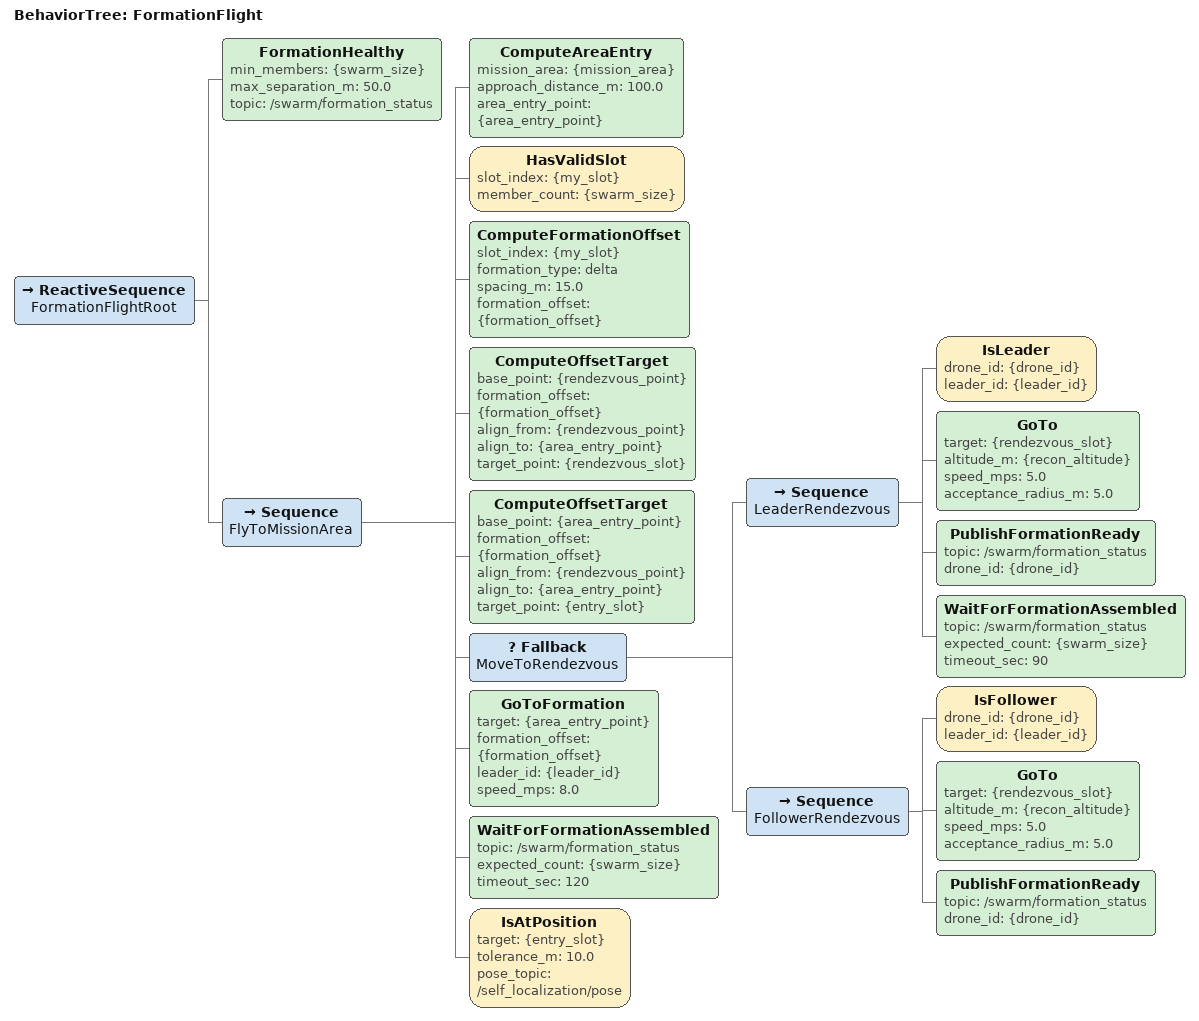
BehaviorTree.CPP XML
<?xml version="1.0" encoding="UTF-8"?>
<root BTCPP_format="4" main_tree_to_execute="FormationFlight">

  <!-- ============================================================
       FormationFlight
  ============================================================ -->
  <BehaviorTree ID="FormationFlight">
    <!--
      ReactiveSequence: 편대 건강 상태를 매 틱 확인.
      FormationHealthy FAILURE → 전체 중단 → 상위 BatteryOK와
      함께 root EmergencyFallback으로 전파.
    -->
    <ReactiveSequence name="FormationFlightRoot">

      <!-- 편대 유지 감시: 비행 중 매 틱 확인 -->
      <FormationHealthy
        min_members="{swarm_size}"
        max_separation_m="50.0"
        topic="/swarm/formation_status"/>

      <Sequence name="FlyToMissionArea">

        <!-- 임무구역 진입점 계산 -->
        <ComputeAreaEntry
          mission_area="{mission_area}"
          approach_distance_m="100.0"
          area_entry_point="{area_entry_point}"/>

        <HasValidSlot
          slot_index="{my_slot}"
          member_count="{swarm_size}"/>

        <ComputeFormationOffset
          slot_index="{my_slot}"
          formation_type="delta"
          spacing_m="15.0"
          formation_offset="{formation_offset}"/>

        <!-- 집결 슬롯: rendezvous_point에 오프셋 적용 (진행 방향 정렬) -->
        <ComputeOffsetTarget
          base_point="{rendezvous_point}"
          formation_offset="{formation_offset}"
          align_from="{rendezvous_point}"
          align_to="{area_entry_point}"
          target_point="{rendezvous_slot}"/>

        <!-- 진입 슬롯: area_entry_point에 동일 오프셋·정렬 적용 -->
        <ComputeOffsetTarget
          base_point="{area_entry_point}"
          formation_offset="{formation_offset}"
          align_from="{rendezvous_point}"
          align_to="{area_entry_point}"
          target_point="{entry_slot}"/>

        <!-- Step 1: 집결 슬롯으로 이동 (리더/팔로워 분기) -->
        <Fallback name="MoveToRendezvous">

          <!-- 리더(slot 0 → rendezvous_slot = rendezvous_point): 선점 후 집결 대기 -->
          <Sequence name="LeaderRendezvous">
            <IsLeader drone_id="{drone_id}" leader_id="{leader_id}"/>
            <GoTo
              target="{rendezvous_slot}"
              altitude_m="{recon_altitude}"
              speed_mps="5.0"
              acceptance_radius_m="5.0"/>
            <PublishFormationReady
              topic="/swarm/formation_status"
              drone_id="{drone_id}"/>
            <WaitForFormationAssembled
              topic="/swarm/formation_status"
              expected_count="{swarm_size}"
              timeout_sec="90"/>
          </Sequence>

          <!-- 팔로워: 자기 집결 슬롯으로 이동 후 준비 발행 -->
          <Sequence name="FollowerRendezvous">
            <IsFollower drone_id="{drone_id}" leader_id="{leader_id}"/>
            <GoTo
              target="{rendezvous_slot}"
              altitude_m="{recon_altitude}"
              speed_mps="5.0"
              acceptance_radius_m="5.0"/>
            <PublishFormationReady
              topic="/swarm/formation_status"
              drone_id="{drone_id}"/>
          </Sequence>

        </Fallback>

        <!-- Step 2: 임무구역 진입점까지 편대 비행 (오프셋 주입) -->
        <GoToFormation
          target="{area_entry_point}"
          formation_offset="{formation_offset}"
          leader_id="{leader_id}"
          speed_mps="8.0"/>

        <!-- Step 3: 전체 도착 확인 + 자기 진입 슬롯 도달 확인 -->
        <WaitForFormationAssembled
          topic="/swarm/formation_status"
          expected_count="{swarm_size}"
          timeout_sec="120"/>

        <IsAtPosition
          target="{entry_slot}"
          tolerance_m="10.0"
          pose_topic="/self_localization/pose"/>

      </Sequence>
    </ReactiveSequence>
  </BehaviorTree>

</root>
